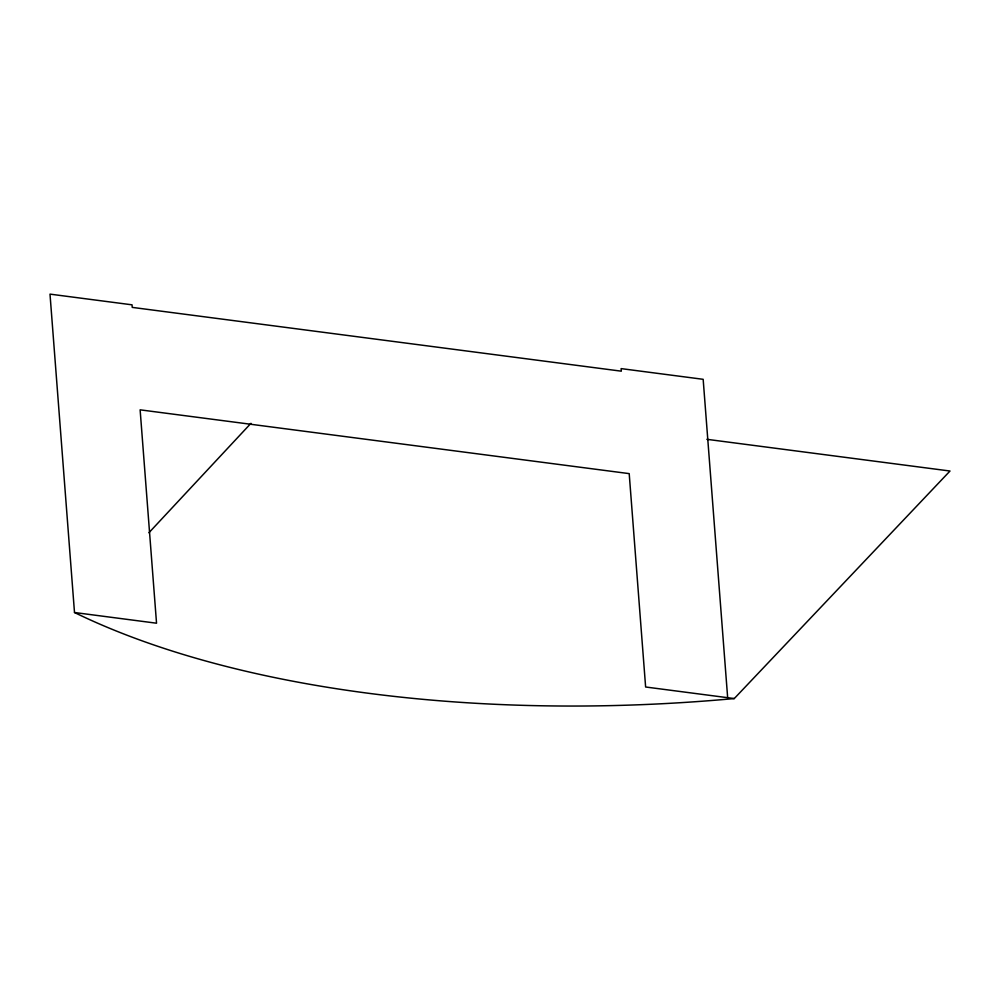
<?xml version="1.0" encoding="UTF-8"?>
<svg xmlns="http://www.w3.org/2000/svg" width="1000" height="1000" viewBox="0 0 1000 1000"><rect width="100%" height="100%" fill="white"/><g stroke="black" fill="none" stroke-linecap="round" stroke-linejoin="round"><path stroke-width="1.5" d="M148.912 532.737L250.95 423.325M727.663 697.7L703.162 379.312L621.125 368.612L621.325 371.175L132.238 307.387L132.037 304.825L50 294.125L74.5 612.513A778.188 338.688 -4.4 0 0 734.262 698.562L950 471.025L706.838 439.312M74.5 612.513L156.537 623.212L140.125 409.837L629.2 473.625L645.625 687L734.262 698.562"/></g></svg>
